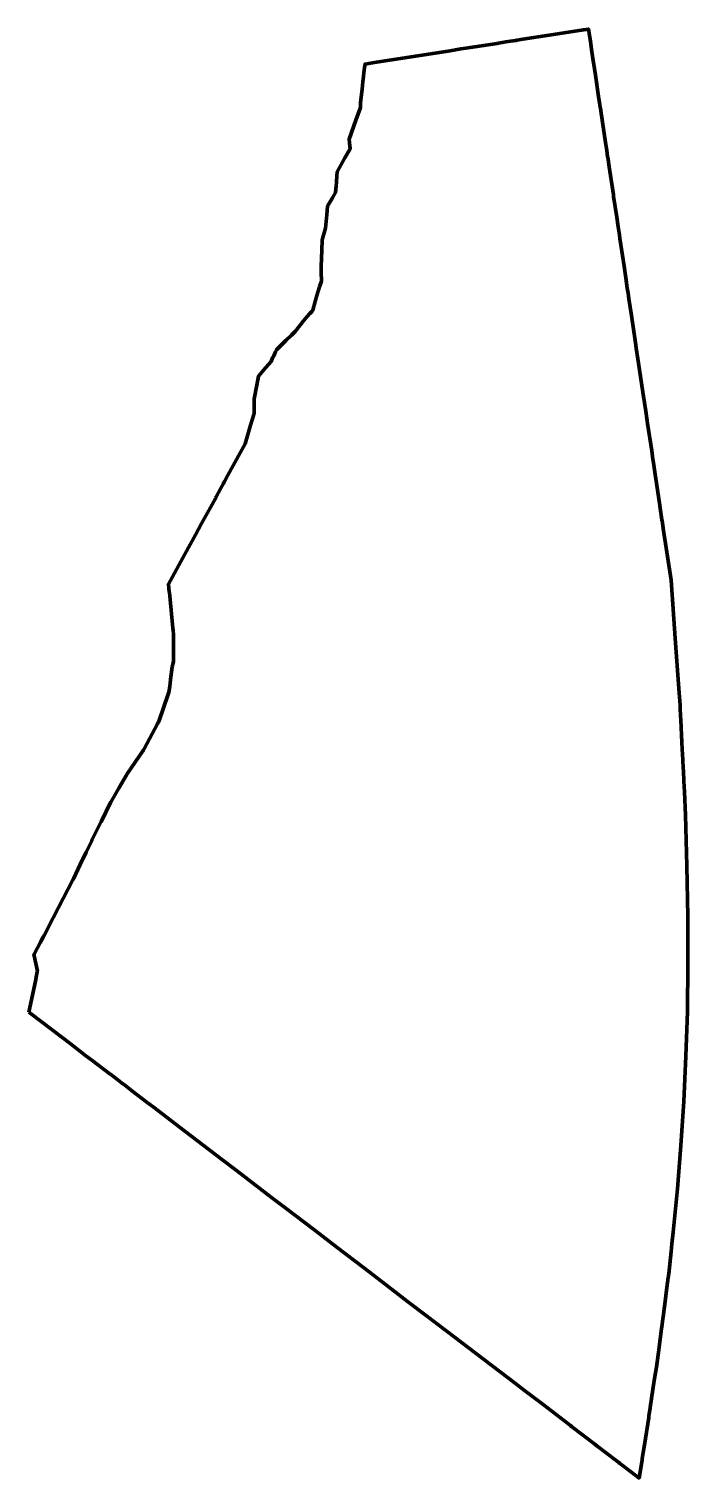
# Model space of a CAD drawing. Header units: metres. Extents: x 808206 to 808274, y 9157346 to 9157495.
import ezdxf

# ---------------------------------------------------------------- set-up
doc = ezdxf.new("R2010")
doc.units = ezdxf.units.M
doc.header["$MEASUREMENT"] = 0
doc.layers.add('2844-21113', color=1, linetype='Continuous')

msp = doc.modelspace()

# ---------------------------------------------------------------- linework, layer by layer
at = {"layer": '2844-21113', "color": 254, "lineweight": 70, "true_color": 0xcccccc}
msp.add_lwpolyline([(808205.7, 9157393.73), (808207.11, 9157392.66), (808209.96, 9157390.48), (808210.27, 9157390.24), (808211.59, 9157389.23), (808212.21, 9157388.76), (808214.09, 9157387.33), (808214.11, 9157387.31), (808215.05, 9157386.59), (808215.3, 9157386.4), (808215.56, 9157386.21), (808216.28, 9157385.65), (808217.93, 9157384.39), (808218.15, 9157384.22), (808218.53, 9157383.94), (808221.8, 9157381.44), (808223.11, 9157380.44), (808225.58, 9157378.56), (808227.13, 9157377.37), (808230.76, 9157374.6), (808232.14, 9157373.55), (808235.26, 9157371.17), (808237.54, 9157369.43), (808240.26, 9157367.35), (808242.19, 9157365.88), (808244.82, 9157363.86), (808246.77, 9157362.38), (808249.76, 9157360.1), (808251.81, 9157358.53), (808254.37, 9157356.58), (808255.97, 9157355.36), (808256.89, 9157354.66), (808258.81, 9157353.19), (808261.5, 9157351.14), (808261.69, 9157350.99), (808261.7, 9157350.99), (808261.74, 9157350.95), (808264.17, 9157349.1), (808264.23, 9157349.05), (808264.24, 9157349.04), (808264.33, 9157348.98), (808264.38, 9157348.94), (808266.37, 9157347.42), (808266.64, 9157347.21), (808266.71, 9157347.15), (808266.72, 9157347.15), (808266.73, 9157347.14), (808267.98, 9157346.19), (808268.73, 9157345.61), (808269.05, 9157347.48), (808269.07, 9157347.63), (808269.17, 9157348.25), (808269.3, 9157349.05), (808269.73, 9157351.88), (808269.75, 9157352.05), (808269.81, 9157352.41), (808269.88, 9157352.86), (808269.88, 9157352.89), (808270.31, 9157355.69), (808270.43, 9157356.47), (808270.52, 9157357.06), (808270.6, 9157357.57), (808270.73, 9157358.58), (808271.06, 9157361.07), (808271.08, 9157361.23), (808271.19, 9157362.06), (808271.22, 9157362.26), (808271.5, 9157364.39), (808271.51, 9157364.47), (808271.68, 9157365.81), (808271.75, 9157366.34), (808271.77, 9157366.46), (808271.78, 9157366.58), (808271.79, 9157366.58), (808271.8, 9157366.71), (808272.04, 9157369.01), (808272.12, 9157369.79), (808272.25, 9157371.01), (808272.72, 9157375.49), (808273.04, 9157379.97), (808273.37, 9157384.51), (808273.56, 9157389.19), (808273.74, 9157393.81), (808273.76, 9157398.73), (808273.79, 9157403.6), (808273.67, 9157408.86), (808273.54, 9157414.07), (808273.42, 9157416.49), (808273.36, 9157417.58), (808273.36, 9157417.66), (808273.36, 9157417.69), (808273.31, 9157418.52), (808273.26, 9157419.63), (808273.25, 9157419.78), (808273.2, 9157420.88), (808273.16, 9157421.6), (808273.04, 9157423.93), (808273.02, 9157424.33), (808272.98, 9157425.1), (808272.97, 9157425.44), (808272.88, 9157426.7), (808272.5, 9157431.86), (808272.04, 9157438.36), (808271.24, 9157443.69), (808271.15, 9157444.27), (808271.12, 9157444.47), (808271.1, 9157444.6), (808270.92, 9157445.79), (808270.85, 9157446.29), (808270.47, 9157448.81), (808270.41, 9157449.25), (808270.23, 9157450.46), (808270.17, 9157450.85), (808270.13, 9157451.11), (808270.04, 9157451.72), (808269.62, 9157454.53), (808269.57, 9157454.81), (808269.39, 9157456.04), (808269.33, 9157456.43), (808269.26, 9157456.94), (808269.23, 9157457.09), (808269.1, 9157458.01), (808268.61, 9157461.22), (808268.45, 9157462.31), (808268.4, 9157462.63), (808268.3, 9157463.34), (808268.19, 9157464.04), (808267.95, 9157465.68), (808267.69, 9157467.41), (808267.64, 9157467.72), (808267.6, 9157468.01), (808267.52, 9157468.51), (808267.36, 9157469.58), (808267.33, 9157469.82), (808267.18, 9157470.79), (808266.85, 9157473), (808266.75, 9157473.64), (808266.7, 9157474.01), (808266.58, 9157474.84), (808266.43, 9157475.83), (808266.11, 9157477.98), (808266.08, 9157478.17), (808265.65, 9157481.04), (808265.5, 9157482.04), (808265.49, 9157482.07), (808265.39, 9157482.73), (808265.27, 9157483.57), (808264.78, 9157486.83), (808264.74, 9157487.13), (808264.73, 9157487.17), (808264.69, 9157487.44), (808264.69, 9157487.44), (808264.56, 9157488.32), (808264.23, 9157490.51), (808264.13, 9157491.18), (808263.97, 9157492.24), (808263.83, 9157493.16), (808263.71, 9157494.01), (808263.59, 9157494.8), (808263.54, 9157495.09), (808263.51, 9157495.28), (808263.03, 9157495.21), (808263, 9157495.2), (808262.98, 9157495.2), (808258.55, 9157494.51), (808257.61, 9157494.36), (808256.53, 9157494.19), (808256.15, 9157494.13), (808256.11, 9157494.12), (808255.99, 9157494.1), (808255.46, 9157494.02), (808254.98, 9157493.95), (808254.22, 9157493.83), (808254.12, 9157493.81), (808254.06, 9157493.8), (808250.85, 9157493.3), (808250.32, 9157493.22), (808249.22, 9157493.04), (808241.39, 9157491.81), (808241.18, 9157491.78), (808240.42, 9157491.66), (808240.38, 9157491.29), (808240.31, 9157490.74), (808240.27, 9157490.36), (808240.2, 9157489.81), (808240.11, 9157489.06), (808239.98, 9157487.95), (808239.96, 9157487.64), (808239.95, 9157487.17), (808239.48, 9157485.87), (808238.79, 9157483.92), (808238.83, 9157483.52), (808238.89, 9157482.92), (808238.35, 9157481.96), (808237.56, 9157480.53), (808237.52, 9157480.1), (808237.47, 9157479.47), (808237.43, 9157479.05), (808237.38, 9157478.41), (808237.05, 9157477.84), (808236.56, 9157476.98), (808236.47, 9157476.08), (808236.33, 9157474.72), (808236.2, 9157474.23), (808236, 9157473.49), (808235.96, 9157472.41), (808235.89, 9157470.8), (808235.9, 9157470.18), (808235.91, 9157469.25), (808235.73, 9157468.65), (808235.45, 9157467.74), (808235.28, 9157467.13), (808235.04, 9157466.24), (808235.04, 9157466.23), (808234.91, 9157466.09), (808234.71, 9157465.9), (808234.46, 9157465.6), (808234.43, 9157465.57), (808234.08, 9157465.15), (808233.72, 9157464.7), (808233.19, 9157464.03), (808232.81, 9157463.65), (808232.23, 9157463.09), (808231.86, 9157462.72), (808231.3, 9157462.18), (808231.28, 9157462.14), (808231.17, 9157461.93), (808230.99, 9157461.54), (808230.87, 9157461.3), (808230.71, 9157460.94), (808230.18, 9157460.33), (808229.4, 9157459.42), (808229.23, 9157458.48), (808228.98, 9157457.08), (808228.98, 9157456.49), (808228.97, 9157455.66), (808228.97, 9157455.61), (808228.93, 9157455.47), (808228.6, 9157454.35), (808228.04, 9157452.44), (808227.53, 9157451.5), (808226.26, 9157449.19), (808225.9, 9157448.53), (808225.85, 9157448.43), (808225.79, 9157448.33), (808225.54, 9157447.86), (808225.01, 9157446.9), (808224.99, 9157446.86), (808224.96, 9157446.8), (808224.45, 9157445.87), (808223.53, 9157444.19), (808222.91, 9157443.04), (808221.81, 9157441.03), (808220.11, 9157437.93), (808220.15, 9157437.54), (808220.16, 9157437.47), (808220.19, 9157437.19), (808220.2, 9157437.12), (808220.21, 9157437.09), (808220.39, 9157435.24), (808220.39, 9157435.24), (808220.57, 9157433.4), (808220.6, 9157433.15), (808220.64, 9157432.75), (808220.64, 9157432.75), (808220.62, 9157429.91), (808220.6, 9157429.81), (808220.6, 9157429.81), (808220.58, 9157429.71), (808220.52, 9157429.51), (808220.51, 9157429.41), (808220.33, 9157428.1), (808220.33, 9157428.09), (808220.24, 9157427.38), (808220.16, 9157426.77), (808220.09, 9157426.57), (808219.11, 9157423.76), (808219.11, 9157423.76), (808219.03, 9157423.61), (808218.97, 9157423.51), (808217.62, 9157420.94), (808217.58, 9157420.87), (808217.58, 9157420.87), (808217.52, 9157420.78), (808217.51, 9157420.77), (808216.68, 9157419.56), (808216.68, 9157419.56), (808215.86, 9157418.35), (808215.82, 9157418.28), (808214.99, 9157416.86), (808214.17, 9157415.43), (808214.17, 9157415.43), (808214.15, 9157415.4), (808214.12, 9157415.41), (808214.11, 9157415.39), (808214.11, 9157415.39), (808213.18, 9157413.46), (808213.17, 9157413.44), (808212.2, 9157411.49), (808212.18, 9157411.44), (808211.61, 9157410.26), (808211.27, 9157409.53), (808211.21, 9157409.43), (808210.33, 9157407.58), (808210.33, 9157407.58), (808210.24, 9157407.41), (808208.25, 9157403.55), (808208.25, 9157403.54), (808208.18, 9157403.42), (808207.26, 9157401.65), (808207.18, 9157401.5), (808206.92, 9157401), (808206.9, 9157400.97), (808206.89, 9157400.95), (808206.29, 9157399.79), (808206.29, 9157399.79), (808206.26, 9157399.74), (808206.26, 9157399.74), (808206.21, 9157399.71), (808206.25, 9157399.55), (808206.57, 9157397.97), (808206.56, 9157397.89), (808206.45, 9157397.35), (808206.4, 9157397.1), (808205.97, 9157395.01)], close=True, dxfattribs=at)

doc.saveas('drawing.dxf')
